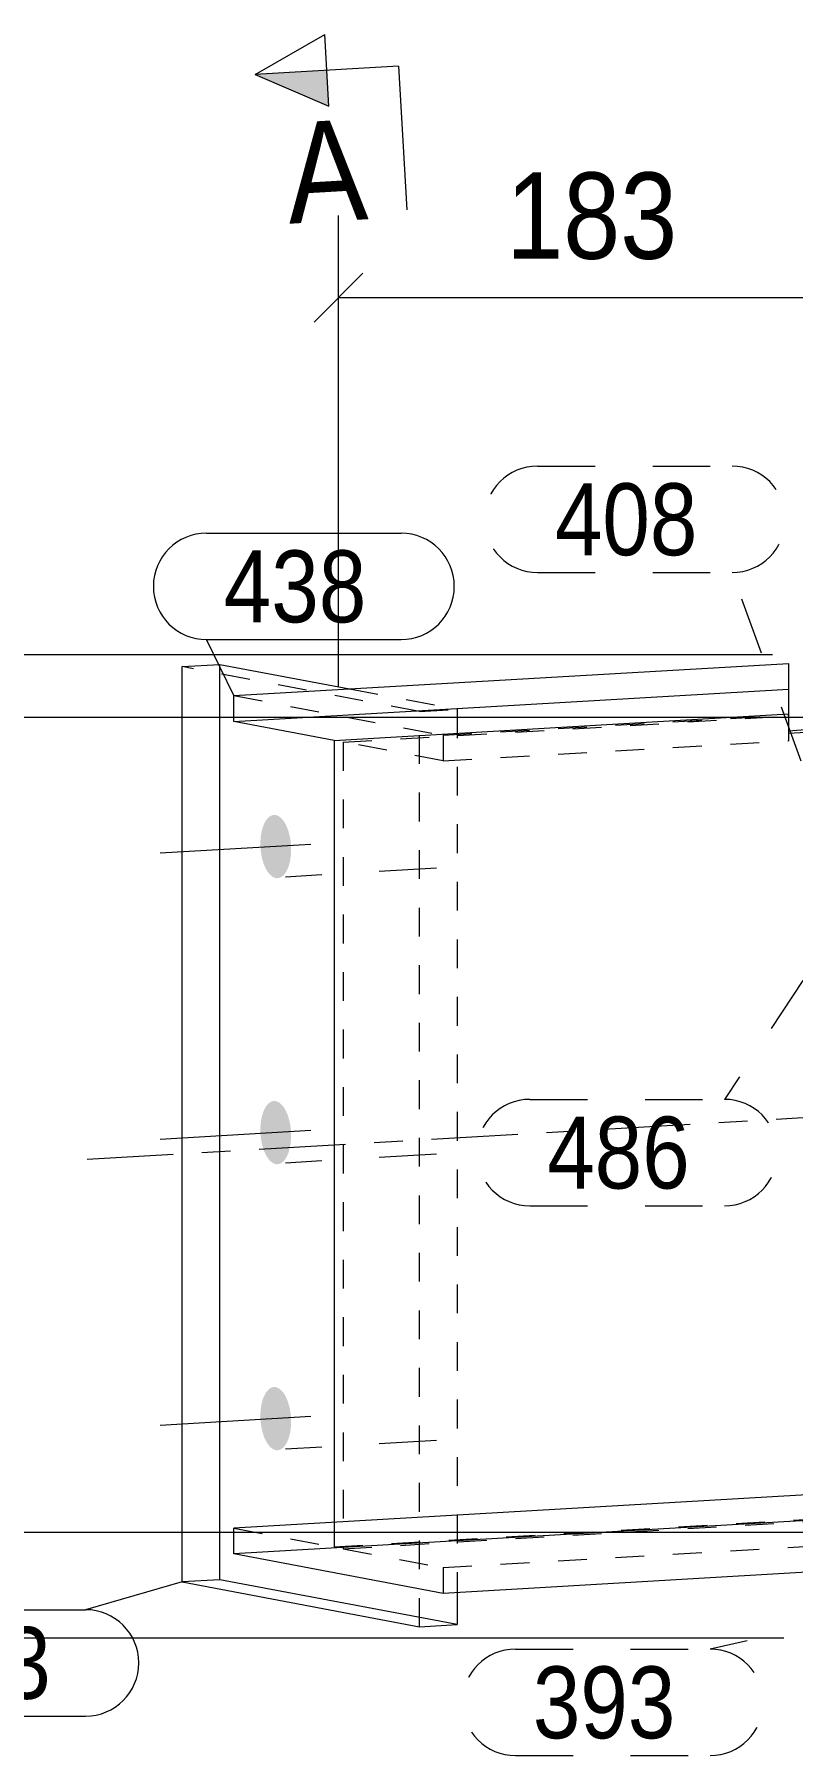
# Model space of a CAD drawing. Header units: millimetres. Extents: x 2 to 825, y 1 to 579.
# Drawn here: x 71 to 97.4, y 482.9 to 542.7 of the extents above; entities that cross this region are included whole.
import ezdxf

# ---------------------------------------------------------------- set-up
doc = ezdxf.new("R2010")
doc.units = ezdxf.units.MM
for name, pattern in [('XKITLINE00', [0]), ('XKITLINE01', [4, 1, -1, 1, -1]), ('XKITLINE02', [4, 2, -2]), ('XKITLINE03', [6, 3, -1, 1, -1])]:
    doc.linetypes.add(name, pattern=pattern)
for name, color, linetype, lineweight in [('Bolt', 3, 'Continuous', 0), ('Dimensions', 7, 'Continuous', 0), ('Part', 2, 'Continuous', 0), ('PartMark', 7, 'Continuous', 0), ('Section', 6, 'Continuous', 0)]:
    doc.layers.add(name, color=color, linetype=linetype, lineweight=lineweight)
doc.styles.add('ARIAL', font='ARIAL.TTF')

# ---------------------------------------------------------------- blocks, each defined once
blk = doc.blocks.new('*A45')
at = {"layer": 'Bolt'}
for points in [[(78.901, 514.486), (78.9, 514.54), (78.9, 514.594), (78.901, 514.647), (78.904, 514.7), (78.908, 514.752), (78.913, 514.804), (78.919, 514.855), (78.927, 514.905), (78.936, 514.953), (78.946, 515.001), (78.957, 515.047), (78.97, 515.092), (78.983, 515.136), (78.998, 515.178), (79.013, 515.218), (79.03, 515.256), (79.048, 515.292), (79.066, 515.327), (79.086, 515.359), (79.106, 515.389), (79.127, 515.417), (79.149, 515.443), (79.171, 515.466), (79.195, 515.487), (79.218, 515.505), (79.242, 515.521), (79.267, 515.534), (79.292, 515.545), (79.318, 515.553), (79.343, 515.558), (79.369, 515.561), (79.395, 515.561), (79.422, 515.559), (79.448, 515.554), (79.474, 515.546), (79.5, 515.536), (79.526, 515.523), (79.552, 515.507), (79.577, 515.489), (79.602, 515.469), (79.627, 515.446), (79.651, 515.421), (79.674, 515.393), (79.698, 515.363), (79.72, 515.331), (79.742, 515.297), (79.763, 515.261), (79.783, 515.223), (79.802, 515.183), (79.821, 515.142), (79.838, 515.099), (79.855, 515.054), (79.87, 515.008), (79.885, 514.96), (79.898, 514.912), (79.911, 514.862), (79.922, 514.811), (79.932, 514.76), (79.94, 514.707), (79.948, 514.655), (79.954, 514.601), (79.959, 514.548), (79.963, 514.494), (79.966, 514.44), (79.967, 514.386), (79.967, 514.332), (79.965, 514.279), (79.963, 514.226), (79.959, 514.174), (79.954, 514.122), (79.947, 514.071), (79.94, 514.021), (79.931, 513.973), (79.921, 513.925), (79.909, 513.879), (79.897, 513.834), (79.883, 513.79), (79.869, 513.748), (79.853, 513.708), (79.836, 513.67), (79.819, 513.634), (79.8, 513.599), (79.781, 513.567), (79.76, 513.537), (79.739, 513.509), (79.718, 513.483), (79.695, 513.46), (79.672, 513.439), (79.648, 513.421), (79.624, 513.405), (79.599, 513.392), (79.574, 513.381), (79.549, 513.373), (79.523, 513.368), (79.497, 513.365), (79.471, 513.365), (79.445, 513.367), (79.419, 513.372), (79.393, 513.38), (79.366, 513.39), (79.341, 513.403), (79.315, 513.419), (79.29, 513.437), (79.264, 513.457), (79.24, 513.48), (79.216, 513.505), (79.192, 513.533), (79.169, 513.563), (79.146, 513.595), (79.125, 513.629), (79.104, 513.665), (79.084, 513.703), (79.064, 513.742), (79.046, 513.784), (79.028, 513.827), (79.012, 513.872), (78.996, 513.918), (78.982, 513.966), (78.968, 514.014), (78.956, 514.064), (78.945, 514.115), (78.935, 514.166), (78.926, 514.219), (78.918, 514.271), (78.912, 514.325), (78.907, 514.378), (78.903, 514.432)], [(78.901, 504.541), (78.9, 504.595), (78.9, 504.649), (78.901, 504.702), (78.904, 504.755), (78.908, 504.807), (78.913, 504.859), (78.919, 504.91), (78.927, 504.96), (78.936, 505.009), (78.946, 505.056), (78.957, 505.103), (78.97, 505.148), (78.983, 505.191), (78.998, 505.233), (79.013, 505.273), (79.03, 505.311), (79.048, 505.347), (79.066, 505.382), (79.086, 505.414), (79.106, 505.444), (79.127, 505.472), (79.149, 505.498), (79.171, 505.521), (79.195, 505.542), (79.218, 505.56), (79.242, 505.576), (79.267, 505.589), (79.292, 505.6), (79.318, 505.608), (79.343, 505.613), (79.369, 505.616), (79.395, 505.616), (79.422, 505.614), (79.448, 505.609), (79.474, 505.601), (79.5, 505.591), (79.526, 505.578), (79.552, 505.562), (79.577, 505.545), (79.602, 505.524), (79.627, 505.501), (79.651, 505.476), (79.674, 505.448), (79.698, 505.419), (79.72, 505.387), (79.742, 505.353), (79.763, 505.316), (79.783, 505.278), (79.802, 505.239), (79.821, 505.197), (79.838, 505.154), (79.855, 505.109), (79.87, 505.063), (79.885, 505.016), (79.898, 504.967), (79.911, 504.917), (79.922, 504.866), (79.932, 504.815), (79.94, 504.763), (79.948, 504.71), (79.954, 504.656), (79.959, 504.603), (79.963, 504.549), (79.966, 504.495), (79.967, 504.441), (79.967, 504.388), (79.965, 504.334), (79.963, 504.281), (79.959, 504.229), (79.954, 504.177), (79.947, 504.126), (79.94, 504.077), (79.931, 504.028), (79.921, 503.98), (79.909, 503.934), (79.897, 503.889), (79.883, 503.845), (79.869, 503.804), (79.853, 503.763), (79.836, 503.725), (79.819, 503.689), (79.8, 503.654), (79.781, 503.622), (79.76, 503.592), (79.739, 503.564), (79.718, 503.539), (79.695, 503.515), (79.672, 503.495), (79.648, 503.476), (79.624, 503.46), (79.599, 503.447), (79.574, 503.436), (79.549, 503.428), (79.523, 503.423), (79.497, 503.42), (79.471, 503.42), (79.445, 503.422), (79.419, 503.427), (79.393, 503.435), (79.366, 503.445), (79.341, 503.458), (79.315, 503.474), (79.29, 503.492), (79.264, 503.512), (79.24, 503.535), (79.216, 503.56), (79.192, 503.588), (79.169, 503.618), (79.146, 503.65), (79.125, 503.684), (79.104, 503.72), (79.084, 503.758), (79.064, 503.798), (79.046, 503.839), (79.028, 503.882), (79.012, 503.927), (78.996, 503.973), (78.982, 504.021), (78.968, 504.069), (78.956, 504.119), (78.945, 504.17), (78.935, 504.221), (78.926, 504.274), (78.918, 504.327), (78.912, 504.38), (78.907, 504.433), (78.903, 504.487)], [(78.901, 494.596), (78.9, 494.65), (78.9, 494.704), (78.901, 494.757), (78.904, 494.81), (78.908, 494.863), (78.913, 494.914), (78.919, 494.965), (78.927, 495.015), (78.936, 495.064), (78.946, 495.111), (78.957, 495.158), (78.97, 495.203), (78.983, 495.246), (78.998, 495.288), (79.013, 495.328), (79.03, 495.366), (79.048, 495.403), (79.066, 495.437), (79.086, 495.469), (79.106, 495.499), (79.127, 495.527), (79.149, 495.553), (79.171, 495.576), (79.195, 495.597), (79.218, 495.615), (79.242, 495.631), (79.267, 495.644), (79.292, 495.655), (79.318, 495.663), (79.343, 495.669), (79.369, 495.671), (79.395, 495.672), (79.422, 495.669), (79.448, 495.664), (79.474, 495.656), (79.5, 495.646), (79.526, 495.633), (79.552, 495.618), (79.577, 495.6), (79.602, 495.579), (79.627, 495.556), (79.651, 495.531), (79.674, 495.504), (79.698, 495.474), (79.72, 495.442), (79.742, 495.408), (79.763, 495.372), (79.783, 495.334), (79.802, 495.294), (79.821, 495.252), (79.838, 495.209), (79.855, 495.164), (79.87, 495.118), (79.885, 495.071), (79.898, 495.022), (79.911, 494.972), (79.922, 494.922), (79.932, 494.87), (79.94, 494.818), (79.948, 494.765), (79.954, 494.712), (79.959, 494.658), (79.963, 494.604), (79.966, 494.55), (79.967, 494.496), (79.967, 494.443), (79.965, 494.389), (79.963, 494.336), (79.959, 494.284), (79.954, 494.232), (79.947, 494.182), (79.94, 494.132), (79.931, 494.083), (79.921, 494.035), (79.909, 493.989), (79.897, 493.944), (79.883, 493.901), (79.869, 493.859), (79.853, 493.819), (79.836, 493.78), (79.819, 493.744), (79.8, 493.71), (79.781, 493.677), (79.76, 493.647), (79.739, 493.619), (79.718, 493.594), (79.695, 493.571), (79.672, 493.55), (79.648, 493.531), (79.624, 493.516), (79.599, 493.502), (79.574, 493.492), (79.549, 493.483), (79.523, 493.478), (79.497, 493.475), (79.471, 493.475), (79.445, 493.477), (79.419, 493.483), (79.393, 493.49), (79.366, 493.501), (79.341, 493.514), (79.315, 493.529), (79.29, 493.547), (79.264, 493.567), (79.24, 493.59), (79.216, 493.616), (79.192, 493.643), (79.169, 493.673), (79.146, 493.705), (79.125, 493.739), (79.104, 493.775), (79.084, 493.813), (79.064, 493.853), (79.046, 493.894), (79.028, 493.938), (79.012, 493.982), (78.996, 494.028), (78.982, 494.076), (78.968, 494.125), (78.956, 494.174), (78.945, 494.225), (78.935, 494.277), (78.926, 494.329), (78.918, 494.382), (78.912, 494.435), (78.907, 494.489), (78.903, 494.542)]]:
    blk.add_hatch(color=3, dxfattribs=at).paths.add_polyline_path(points, flags=17)
at = {"layer": 'Bolt', "color": 3, "linetype": 'XKITLINE00', "lineweight": 0}
for p, q in [((80.657, 514.534), (75.411, 514.229)), ((80.657, 504.589), (75.411, 504.284)), ((80.657, 494.645), (75.411, 494.339))]:
    blk.add_line(p, q, dxfattribs=at)
at = {"layer": 'Bolt', "color": 3, "linetype": 'XKITLINE02', "lineweight": 0}
for p, q in [((85.024, 513.709), (79.777, 513.403)), ((85.024, 503.764), (79.777, 503.459)), ((85.024, 493.819), (79.777, 493.514))]:
    blk.add_line(p, q, dxfattribs=at)
blk = doc.blocks.new('*A59')
at = {"layer": 'Part', "color": 2, "linetype": 'XKITLINE00', "lineweight": 0}
for p, q in [((77.978, 519.711), (97.263, 520.833)), ((97.263, 520.833), (97.263, 518.481)), ((77.978, 518.816), (97.263, 519.938)), ((77.978, 518.816), (77.978, 519.711)), ((81.459, 518.157), (97.263, 519.077)), ((81.459, 518.157), (77.978, 518.816)), ((97.7, 518.506), (97.263, 518.481)), ((81.459, 518.157), (81.459, 490.974)), ((97.7, 491.919), (77.978, 490.771)), ((97.7, 491.024), (77.978, 489.876)), ((77.978, 489.876), (77.978, 490.771)), ((85.255, 488.5), (77.978, 489.876)), ((97.7, 489.225), (85.255, 488.5))]:
    blk.add_line(p, q, dxfattribs=at)
at = {"layer": 'Part', "color": 7, "linetype": 'XKITLINE01', "lineweight": 0}
for p, q in [((77.978, 519.711), (85.255, 518.335)), ((81.774, 518.098), (97.263, 518.999)), ((85.255, 518.335), (97.263, 519.034)), ((97.263, 518.403), (106.1, 518.917)), ((106.1, 518.995), (97.7, 518.506)), ((106.1, 489.713), (106.1, 518.995)), ((85.255, 518.335), (85.255, 517.44)), ((97.263, 518.481), (97.263, 518.139)), ((85.255, 517.44), (81.774, 518.098)), ((81.774, 518.098), (81.774, 490.053)), ((85.255, 517.44), (97.263, 518.139)), ((106.1, 492.408), (97.7, 491.919)), ((81.459, 490.113), (106.1, 491.547)), ((81.774, 490.053), (106.1, 491.469)), ((106.1, 491.513), (97.7, 491.024)), ((77.978, 490.771), (81.459, 490.113)), ((81.459, 490.974), (81.459, 490.113)), ((85.255, 489.395), (106.1, 490.608)), ((81.774, 490.053), (85.255, 489.395)), ((106.1, 489.713), (97.7, 489.225)), ((85.255, 489.395), (85.255, 488.5))]:
    blk.add_line(p, q, dxfattribs=at)
at = {"layer": 'Part', "color": 7, "linetype": 'XKITLINE03', "lineweight": 0}
blk.add_line((72.872, 503.596), (114.844, 506.039), dxfattribs=at)
blk = doc.blocks.new('*A61')
at = {"layer": 'Part', "color": 2, "linetype": 'XKITLINE00', "lineweight": 0}
for p, q in [((76.181, 520.72), (77.493, 520.797)), ((76.181, 488.897), (76.181, 520.72)), ((77.493, 488.973), (77.493, 520.797)), ((77.493, 520.797), (82, 519.945)), ((77.493, 488.973), (76.181, 488.897)), ((85.74, 487.414), (77.493, 488.973)), ((76.181, 488.897), (84.429, 487.338)), ((85.74, 488.528), (85.74, 487.414)), ((84.429, 487.338), (85.74, 487.414))]:
    blk.add_line(p, q, dxfattribs=at)
at = {"layer": 'Part', "color": 7, "linetype": 'XKITLINE01', "lineweight": 0}
for p, q in [((84.429, 519.161), (76.181, 520.72)), ((82, 519.945), (85.74, 519.237)), ((84.429, 519.161), (85.74, 519.237)), ((84.429, 487.338), (84.429, 519.161)), ((85.74, 519.237), (85.74, 488.528))]:
    blk.add_line(p, q, dxfattribs=at)
blk = doc.blocks.new('*A170')
at = {"layer": 'Dimensions', "color": 7, "linetype": 'XKITLINE00', "lineweight": 0}
for p, q in [((41.601, 521.976), (43.299, 520.279)), ((96.7, 521.128), (39.6, 521.128)), ((42.45, 518.956), (42.45, 521.128)), ((41.601, 519.804), (43.299, 518.107)), ((105.1, 518.956), (39.6, 518.956))]:
    blk.add_line(p, q, dxfattribs=at)
at = {"layer": 'Dimensions', "color": 3}
for p in [(42.45, 521.128), (42.45, 518.956)]:
    blk.add_point(p, dxfattribs=at)
at = {"layer": 'Dimensions', "color": 3, "style": 'ARIAL', "width": 0.85}
blk.add_text('5246', height=3, dxfattribs=at).set_placement((53.95, 522.328))
blk.add_text('22', height=3, rotation=90.00021, dxfattribs=at).set_placement((41.1, 517.817))
blk = doc.blocks.new('*A175')
at = {"layer": 'PartMark', "color": 7, "linetype": 'XKITLINE00', "lineweight": 0}
for p, q in [((76.181, 488.897), (72.821, 487.932)), ((66.058, 487.932), (72.821, 487.932)), ((66.058, 484.232), (72.821, 484.232))]:
    blk.add_line(p, q, dxfattribs=at)
for centre, start, end in [((66.058, 486.082), 90, 270), ((72.821, 486.082), 270, 90)]:
    blk.add_arc(centre, 1.85, start, end, dxfattribs=at)
at = {"layer": 'PartMark', "color": 3, "style": 'ARIAL', "width": 0.85}
blk.add_text('253', height=2.5, dxfattribs=at).set_placement((66.658, 484.832))
blk = doc.blocks.new('*A177')
at = {"layer": 'PartMark', "color": 7, "linetype": 'XKITLINE00', "lineweight": 0}
for p, q in [((77.028, 525.36), (83.791, 525.36)), ((77.028, 521.66), (83.791, 521.66)), ((77.978, 519.711), (77.028, 521.66))]:
    blk.add_line(p, q, dxfattribs=at)
for centre, start, end in [((77.028, 523.51), 90, 270), ((83.791, 523.51), 270, 90)]:
    blk.add_arc(centre, 1.85, start, end, dxfattribs=at)
at = {"layer": 'PartMark', "color": 3, "style": 'ARIAL', "width": 0.85}
blk.add_text('438', height=2.5, dxfattribs=at).set_placement((77.628, 522.26))
blk = doc.blocks.new('*A183')
at = {"layer": 'PartMark', "color": 7, "linetype": 'XKITLINE02', "lineweight": 0}
for p, q in [((99.729, 487.71), (94.533, 486.56)), ((87.771, 486.56), (94.533, 486.56)), ((87.771, 482.86), (94.533, 482.86))]:
    blk.add_line(p, q, dxfattribs=at)
for centre, start, end in [((87.771, 484.71), 90, 270), ((94.533, 484.71), 270, 90)]:
    blk.add_arc(centre, 1.85, start, end, dxfattribs=at)
at = {"layer": 'PartMark', "color": 3, "style": 'ARIAL', "width": 0.85}
blk.add_text('393', height=2.5, dxfattribs=at).set_placement((88.371, 483.46))
blk = doc.blocks.new('*A185')
at = {"layer": 'PartMark', "color": 7, "linetype": 'XKITLINE02', "lineweight": 0}
for p, q in [((88.537, 527.693), (95.299, 527.693)), ((88.537, 523.993), (95.299, 523.993)), ((97.7, 517.436), (95.299, 523.993))]:
    blk.add_line(p, q, dxfattribs=at)
for centre, start, end in [((88.537, 525.843), 90, 270), ((95.299, 525.843), 270, 90)]:
    blk.add_arc(centre, 1.85, start, end, dxfattribs=at)
at = {"layer": 'PartMark', "color": 3, "style": 'ARIAL', "width": 0.85}
blk.add_text('408', height=2.5, dxfattribs=at).set_placement((89.137, 524.593))
blk = doc.blocks.new('*A187')
at = {"layer": 'PartMark', "color": 7, "linetype": 'XKITLINE02', "lineweight": 0}
for p, q in [((99.95, 513.146), (95.033, 505.675)), ((88.27, 505.675), (95.033, 505.675)), ((88.27, 501.975), (95.033, 501.975))]:
    blk.add_line(p, q, dxfattribs=at)
for centre, start, end in [((88.27, 503.825), 90, 270), ((95.033, 503.825), 270, 90)]:
    blk.add_arc(centre, 1.85, start, end, dxfattribs=at)
at = {"layer": 'PartMark', "color": 3, "style": 'ARIAL', "width": 0.85}
blk.add_text('486', height=2.5, dxfattribs=at).set_placement((88.87, 502.575))
blk = doc.blocks.new('*A191')
at = {"layer": 'Section'}
blk.add_hatch(color=3, dxfattribs=at).paths.add_polyline_path([(81.28, 540.205), (78.712, 541.307), (81.208, 541.453)], flags=17)
at = {"layer": 'Section', "color": 3, "linetype": 'XKITLINE00', "lineweight": 0}
for p, q in [((78.712, 541.307), (81.135, 542.7)), ((81.28, 540.205), (81.135, 542.7)), ((78.712, 541.307), (81.28, 540.205))]:
    blk.add_line(p, q, dxfattribs=at)
at = {"layer": 'Section', "color": 1, "linetype": 'XKITLINE00', "lineweight": 0}
for q in [(78.712, 541.307), (83.994, 536.606)]:
    blk.add_line((83.704, 541.598), q, dxfattribs=at)
at = {"layer": 'Section', "color": 7, "style": 'ARIAL', "width": 0.85}
blk.add_text('A', height=3.5, rotation=3.32888, dxfattribs=at).set_placement((79.902, 536.118))
blk = doc.blocks.new('*A194')
at = {"layer": 'Dimensions', "color": 7, "linetype": 'XKITLINE00', "lineweight": 0}
for p, q in [((81.616, 520.023), (81.616, 536.4)), ((99.95, 514.146), (99.95, 536.4)), ((82.465, 534.399), (80.768, 532.701)), ((100.799, 534.399), (99.101, 532.701)), ((81.616, 533.55), (99.95, 533.55))]:
    blk.add_line(p, q, dxfattribs=at)
at = {"layer": 'Dimensions', "color": 3}
for p in [(81.616, 533.55), (99.95, 533.55)]:
    blk.add_point(p, dxfattribs=at)
at = {"layer": 'Dimensions', "color": 3, "style": 'ARIAL', "width": 0.85}
blk.add_text('183', height=3, dxfattribs=at).set_placement((87.446, 534.9))
blk = doc.blocks.new('*A200')
at = {"layer": 'Dimensions', "color": 7, "linetype": 'XKITLINE00', "lineweight": 0}
blk.add_line((97.1, 486.939), (39.6, 486.939), dxfattribs=at)
blk = doc.blocks.new('*A201')
at = {"layer": 'Dimensions', "color": 7, "linetype": 'XKITLINE00', "lineweight": 0}
for p, q in [((41.601, 491.462), (43.299, 489.765)), ((105.1, 490.613), (39.6, 490.613)), ((42.45, 486.939), (42.45, 490.613)), ((41.601, 487.788), (43.299, 486.09)), ((97.1, 486.939), (39.6, 486.939))]:
    blk.add_line(p, q, dxfattribs=at)
at = {"layer": 'Dimensions', "color": 3}
for p in [(42.45, 490.613), (42.45, 486.939)]:
    blk.add_point(p, dxfattribs=at)
at = {"layer": 'Dimensions', "color": 3, "style": 'ARIAL', "width": 0.85}
blk.add_text('4941', height=3, dxfattribs=at).set_placement((53.95, 491.813))
blk.add_text('37', height=3, rotation=90.00021, dxfattribs=at).set_placement((41.1, 486.551))
blk = doc.blocks.new('*A202')
at = {"layer": 'Dimensions', "color": 7, "linetype": 'XKITLINE00', "lineweight": 0}
for p, q in [((41.601, 519.804), (43.299, 518.107)), ((105.1, 518.956), (39.6, 518.956)), ((42.45, 490.613), (42.45, 518.956)), ((41.601, 491.462), (43.299, 489.765)), ((105.1, 490.613), (39.6, 490.613))]:
    blk.add_line(p, q, dxfattribs=at)
at = {"layer": 'Dimensions', "color": 3}
for p in [(42.45, 518.956), (42.45, 490.613)]:
    blk.add_point(p, dxfattribs=at)
at = {"layer": 'Dimensions', "color": 3, "style": 'ARIAL', "width": 0.85}
blk.add_text('5224', height=3, dxfattribs=at).set_placement((43.75, 520.156))
blk.add_text('283', height=3, rotation=90.00021, dxfattribs=at).set_placement((41.1, 501.447))

msp = doc.modelspace()

# ---------------------------------------------------------------- block references
at = {"lineweight": 0}
for name in ['*A191', '*A194', '*A185', '*A170', '*A177', '*A202', '*A59', '*A61', '*A45', '*A187', '*A201', '*A200', '*A175', '*A183']:
    msp.add_blockref(name, (0, 0), dxfattribs=at)

doc.saveas('drawing.dxf')
